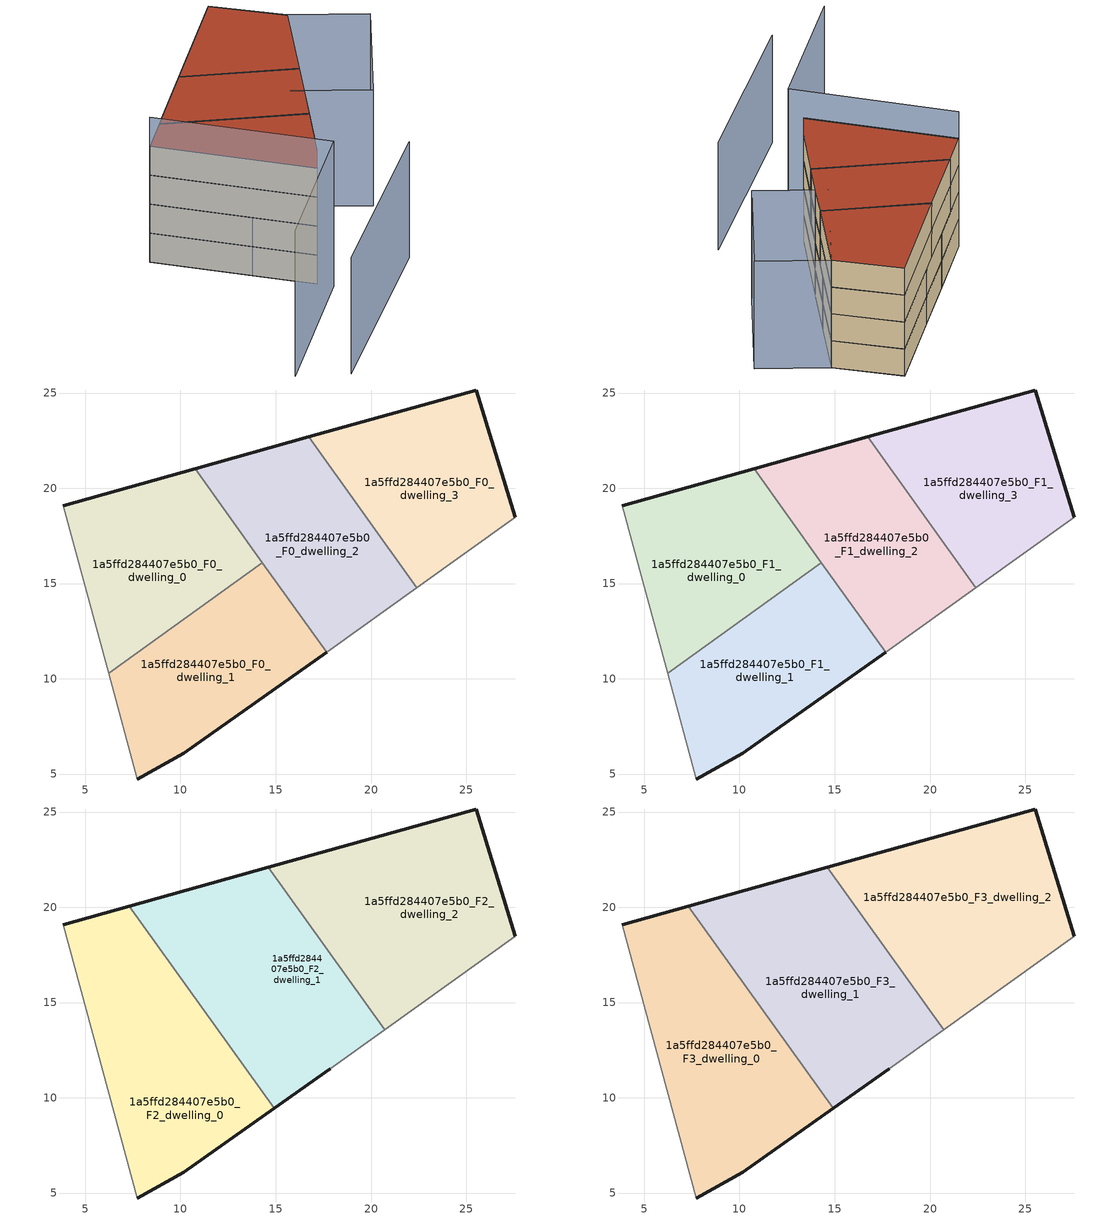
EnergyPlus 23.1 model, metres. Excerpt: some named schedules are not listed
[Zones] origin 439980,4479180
1a5ffd284407e5b0_F0_dwelling_0
 floor ground (EU_floor_Construction): 14.3,16.09 10.76,21.02 3.84,19.08 6.22,10.3 z0
 wall outside (EU_wall_Construction): 3.84,19.08 10.76,21.02 z0:3
 wall to 1a5ffd284407e5b0_F0_dwelling_1 (EU_wall_Construction): 14.3,16.09 6.22,10.3 z0:3
 wall adiabatic (EU_wall_Construction): 6.22,10.3 3.84,19.08 z0:3
 wall to 1a5ffd284407e5b0_F0_dwelling_2 (EU_wall_Construction): 10.76,21.02 14.3,16.09 z0:3
1a5ffd284407e5b0_F0_dwelling_1
 floor ground (EU_floor_Construction): 17.67,11.39 14.3,16.09 6.22,10.3 7.73,4.74 10.18,6.09 z0
 wall outside (EU_wall_Construction): 17.67,11.39 10.18,6.09 7.73,4.74 z0:3
 wall adiabatic (EU_wall_Construction): 7.73,4.74 6.22,10.3 z0:3
 wall to 1a5ffd284407e5b0_F0_dwelling_2 (EU_wall_Construction): 14.3,16.09 17.67,11.39 z0:3
1a5ffd284407e5b0_F0_dwelling_2
 floor ground (EU_floor_Construction): 22.4,14.78 16.72,22.69 10.76,21.02 17.67,11.39 17.86,11.52 z0
 wall outside (EU_wall_Construction): 10.76,21.02 16.72,22.69 z0:3
 wall adiabatic (EU_wall_Construction): 22.4,14.78 17.86,11.52 17.67,11.39 z0:3
 wall to 1a5ffd284407e5b0_F0_dwelling_3 (EU_wall_Construction): 16.72,22.69 22.4,14.78 z0:3
1a5ffd284407e5b0_F0_dwelling_3
 floor ground (EU_floor_Construction): 27.57,18.48 25.51,25.16 16.72,22.69 22.4,14.78 z0
 wall outside (EU_wall_Construction): 16.72,22.69 25.51,25.16 27.57,18.48 z0:3
 wall adiabatic (EU_wall_Construction): 27.57,18.48 22.4,14.78 z0:3
1a5ffd284407e5b0_F1_dwelling_0
 floor to 1a5ffd284407e5b0_F0_dwelling_0 (EU_floor_Construction): 14.3,16.09 10.76,21.02 3.84,19.08 6.22,10.3 z3
 wall outside (EU_wall_Construction): 3.84,19.08 10.76,21.02 z3:6
 wall to 1a5ffd284407e5b0_F1_dwelling_1 (EU_wall_Construction): 14.3,16.09 6.22,10.3 z3:6
 wall adiabatic (EU_wall_Construction): 6.22,10.3 3.84,19.08 z3:6
 wall to 1a5ffd284407e5b0_F1_dwelling_2 (EU_wall_Construction): 10.76,21.02 14.3,16.09 z3:6
1a5ffd284407e5b0_F1_dwelling_1
 floor to 1a5ffd284407e5b0_F0_dwelling_1 (EU_floor_Construction): 17.67,11.39 14.3,16.09 6.22,10.3 7.73,4.74 10.18,6.09 z3
 wall outside (EU_wall_Construction): 17.67,11.39 10.18,6.09 7.73,4.74 z3:6
 wall adiabatic (EU_wall_Construction): 7.73,4.74 6.22,10.3 z3:6
 wall to 1a5ffd284407e5b0_F1_dwelling_2 (EU_wall_Construction): 14.3,16.09 17.67,11.39 z3:6
1a5ffd284407e5b0_F1_dwelling_2
 floor to 1a5ffd284407e5b0_F0_dwelling_2 (EU_floor_Construction): 22.4,14.78 16.72,22.69 10.76,21.02 17.67,11.39 17.86,11.52 z3
 wall outside (EU_wall_Construction): 10.76,21.02 16.72,22.69 z3:6
 wall adiabatic (EU_wall_Construction): 22.4,14.78 17.86,11.52 17.67,11.39 z3:6
 wall to 1a5ffd284407e5b0_F1_dwelling_3 (EU_wall_Construction): 16.72,22.69 22.4,14.78 z3:6
1a5ffd284407e5b0_F1_dwelling_3
 floor to 1a5ffd284407e5b0_F0_dwelling_3 (EU_floor_Construction): 27.57,18.48 25.51,25.16 16.72,22.69 22.4,14.78 z3
 wall outside (EU_wall_Construction): 16.72,22.69 25.51,25.16 27.57,18.48 z3:6
 wall adiabatic (EU_wall_Construction): 27.57,18.48 22.4,14.78 z3:6
1a5ffd284407e5b0_F2_dwelling_0
 floor to 1a5ffd284407e5b0_F1_dwelling_0 (EU_floor_Construction): 11.57,14.13 7.32,20.05 3.84,19.08 6.22,10.3 z6
 floor to 1a5ffd284407e5b0_F1_dwelling_1 (EU_floor_Construction): 14.93,9.45 11.57,14.13 6.22,10.3 7.73,4.74 10.18,6.09 z6
 wall outside (EU_wall_Construction): 3.84,19.08 7.32,20.05 / 14.93,9.45 10.18,6.09 7.73,4.74 z6:9
 wall adiabatic (EU_wall_Construction): 7.73,4.74 3.84,19.08 z6:9
 wall to 1a5ffd284407e5b0_F2_dwelling_1 (EU_wall_Construction): 7.32,20.05 14.93,9.45 z6:9
1a5ffd284407e5b0_F2_dwelling_1
 floor to 1a5ffd284407e5b0_F1_dwelling_2 (EU_floor_Construction): 20.72,13.57 14.6,22.1 10.76,21.02 17.67,11.39 17.86,11.52 z6
 floor to 1a5ffd284407e5b0_F1_dwelling_0 (EU_floor_Construction): 14.3,16.09 10.76,21.02 7.32,20.05 11.57,14.13 z6
 floor to 1a5ffd284407e5b0_F1_dwelling_1 (EU_floor_Construction): 17.67,11.39 14.3,16.09 11.57,14.13 14.93,9.45 z6
 wall outside (EU_wall_Construction): 17.86,11.52 14.93,9.45 / 7.32,20.05 14.6,22.1 z6:9
 wall adiabatic (EU_wall_Construction): 20.72,13.57 17.86,11.52 z6:9
 wall to 1a5ffd284407e5b0_F2_dwelling_2 (EU_wall_Construction): 14.6,22.1 20.72,13.57 z6:9
1a5ffd284407e5b0_F2_dwelling_2
 floor to 1a5ffd284407e5b0_F1_dwelling_2 (EU_floor_Construction): 22.4,14.78 16.73,22.69 14.6,22.1 20.72,13.57 z6
 floor to 1a5ffd284407e5b0_F1_dwelling_3 (EU_floor_Construction): 27.57,18.48 25.51,25.16 16.73,22.69 22.4,14.78 z6
 wall outside (EU_wall_Construction): 14.6,22.1 25.51,25.16 27.57,18.48 z6:9
 wall adiabatic (EU_wall_Construction): 27.57,18.48 20.72,13.57 z6:9
1a5ffd284407e5b0_F3_dwelling_0
 floor to 1a5ffd284407e5b0_F2_dwelling_0 (EU_floor_Construction): 14.93,9.45 7.32,20.05 3.84,19.08 7.73,4.74 10.18,6.09 z9
 wall outside (EU_wall_Construction): 3.84,19.08 7.32,20.05 / 14.93,9.45 10.18,6.09 7.73,4.74 z9:12
 wall adiabatic (EU_wall_Construction): 7.73,4.74 3.84,19.08 z9:12
 wall to 1a5ffd284407e5b0_F3_dwelling_1 (EU_wall_Construction): 7.32,20.05 14.93,9.45 z9:12
 roof outside (EU_roof_Construction): 7.32,20.05 14.93,9.45 10.18,6.09 7.73,4.74 3.84,19.08 z12
1a5ffd284407e5b0_F3_dwelling_1
 floor to 1a5ffd284407e5b0_F2_dwelling_1 (EU_floor_Construction): 17.86,11.52 20.72,13.57 14.6,22.1 7.32,20.05 14.93,9.45 z9
 wall outside (EU_wall_Construction): 17.86,11.52 14.93,9.45 / 7.32,20.05 14.6,22.1 z9:12
 wall adiabatic (EU_wall_Construction): 20.72,13.57 17.86,11.52 z9:12
 wall to 1a5ffd284407e5b0_F3_dwelling_2 (EU_wall_Construction): 14.6,22.1 20.72,13.57 z9:12
 roof outside (EU_roof_Construction): 14.6,22.1 20.72,13.57 17.86,11.52 14.93,9.45 7.32,20.05 z12
1a5ffd284407e5b0_F3_dwelling_2
 floor to 1a5ffd284407e5b0_F2_dwelling_2 (EU_floor_Construction): 27.57,18.48 25.51,25.16 14.6,22.1 20.72,13.57 z9
 wall outside (EU_wall_Construction): 14.6,22.1 25.51,25.16 27.57,18.48 z9:12
 wall adiabatic (EU_wall_Construction): 27.57,18.48 20.72,13.57 z9:12
 roof outside (EU_roof_Construction): 25.51,25.16 27.57,18.48 20.72,13.57 14.6,22.1 z12
shading: -3.13,-4.51 15.15,-0.27 / 20.81,6.37 17.26,12.57 / 17.26,12.57 27.57,18.48 / 27.57,18.48 31.12,12.29 / 31.12,12.29 20.81,6.37 z0:12; 3.84,19.08 8.12,3.31 / 8.12,3.31 -5.78,-0.46 z0:15
[Building]
EU S2 Campaign: North Axis=0; Terrain=City; Solar Distribution=FullExterior
[Site:Location]
Madrid: Latitude=40.5; Longitude=-3.5; Time Zone=1; Elevation=609
[SizingPeriod:WeatherFileDays]
AnnualSizingPeriod: Begin Month=1; Begin Day of Month=1; End Month=12; End Day of Month=31; Day of Week for Start Day=Monday; Use Weather File Daylight Saving Period=No; Use Weather File Rain and Snow Indicators=No
[MATERIAL]
EU_InternalMass_Material: Roughness=MediumRough; Thickness=0.1; Conductivity=1; Density=1800; Specific Heat=900; Thermal Absorptance=0.9; Solar Absorptance=0.7; Visible Absorptance=0.7
[MATERIAL:NOMASS] Roughness=MediumRough; Thermal Absorptance=0.9; Solar Absorptance=0.7; Visible Absorptance=0.7
Name | Thermal Resistance
EU_wall_NoMass | 0.609216
EU_roof_NoMass | 0.513268
EU_floor_NoMass | 0.568163
[CONSTRUCTION]
EU_wall_Construction: EU_wall_NoMass
EU_roof_Construction: EU_roof_NoMass
EU_floor_Construction: EU_floor_NoMass
EU_InternalMass_Construction: EU_InternalMass_Material
[ZONE] Type=1; Multiplier=1; Ceiling Height=autocalculate; Floor Area=autocalculate; Part of Total Floor Area=Yes
Name | Volume
1a5ffd284407e5b0_F0_dwelling_0; 1a5ffd284407e5b0_F1_dwelling_0 | 188.528
1a5ffd284407e5b0_F2_dwelling_0; 1a5ffd284407e5b0_F3_dwelling_0 | 251.378
1a5ffd284407e5b0_F0_dwelling_1; 1a5ffd284407e5b0_F1_dwelling_1 | 188.532
1a5ffd284407e5b0_F2_dwelling_1; 1a5ffd284407e5b0_F3_dwelling_1 | 251.349
1a5ffd284407e5b0_F0_dwelling_2; 1a5ffd284407e5b0_F1_dwelling_2 | 188.533
1a5ffd284407e5b0_F2_dwelling_2; 1a5ffd284407e5b0_F3_dwelling_2 | 251.373
1a5ffd284407e5b0_F0_dwelling_3; 1a5ffd284407e5b0_F1_dwelling_3 | 188.521
[INTERNALMASS] Construction=EU_InternalMass_Construction
Name | Zone or ZoneList | Surface Area
1a5ffd284407e5b0_F0_dwelling_0_EU_InternalMass | 1a5ffd284407e5b0_F0_dwelling_0 | 62.842
1a5ffd284407e5b0_F0_dwelling_1_EU_InternalMass | 1a5ffd284407e5b0_F0_dwelling_1 | 62.8441
1a5ffd284407e5b0_F0_dwelling_2_EU_InternalMass | 1a5ffd284407e5b0_F0_dwelling_2 | 62.8443
1a5ffd284407e5b0_F0_dwelling_3_EU_InternalMass | 1a5ffd284407e5b0_F0_dwelling_3 | 62.8402
1a5ffd284407e5b0_F1_dwelling_0_EU_InternalMass | 1a5ffd284407e5b0_F1_dwelling_0 | 62.842
1a5ffd284407e5b0_F1_dwelling_1_EU_InternalMass | 1a5ffd284407e5b0_F1_dwelling_1 | 62.8441
1a5ffd284407e5b0_F1_dwelling_2_EU_InternalMass | 1a5ffd284407e5b0_F1_dwelling_2 | 62.8443
1a5ffd284407e5b0_F1_dwelling_3_EU_InternalMass | 1a5ffd284407e5b0_F1_dwelling_3 | 62.8402
1a5ffd284407e5b0_F2_dwelling_0_EU_InternalMass | 1a5ffd284407e5b0_F2_dwelling_0 | 83.7925
1a5ffd284407e5b0_F2_dwelling_1_EU_InternalMass | 1a5ffd284407e5b0_F2_dwelling_1 | 83.7831
1a5ffd284407e5b0_F2_dwelling_2_EU_InternalMass | 1a5ffd284407e5b0_F2_dwelling_2 | 83.7911
1a5ffd284407e5b0_F3_dwelling_0_EU_InternalMass | 1a5ffd284407e5b0_F3_dwelling_0 | 83.7925
1a5ffd284407e5b0_F3_dwelling_1_EU_InternalMass | 1a5ffd284407e5b0_F3_dwelling_1 | 83.7831
1a5ffd284407e5b0_F3_dwelling_2_EU_InternalMass | 1a5ffd284407e5b0_F3_dwelling_2 | 83.7911
[OTHEREQUIPMENT] Fuel Type=Electricity; Design Level Calculation Method=Watts/Area; Power per Zone Floor Area=1; Fraction Latent=0; Fraction Radiant=0; Fraction Lost=0; Carbon Dioxide Generation Rate=0; EndUse Subcategory=EU_Step8_InternalGains
Name | Zone or ZoneList or Space or SpaceList | Schedule
EU_Step8_InternalGain_1a5ffd284407e5b0_F0_dwelling_0_f000 | 1a5ffd284407e5b0_F0_dwelling_0 | EU_Step8_GainSchedule_1a5ffd284407e5b0_F0_dwelling_0_f000
EU_Step8_InternalGain_1a5ffd284407e5b0_F0_dwelling_1_f000 | 1a5ffd284407e5b0_F0_dwelling_1 | EU_Step8_GainSchedule_1a5ffd284407e5b0_F0_dwelling_1_f000
EU_Step8_InternalGain_1a5ffd284407e5b0_F0_dwelling_2_f000 | 1a5ffd284407e5b0_F0_dwelling_2 | EU_Step8_GainSchedule_1a5ffd284407e5b0_F0_dwelling_2_f000
EU_Step8_InternalGain_1a5ffd284407e5b0_F0_dwelling_3_f000 | 1a5ffd284407e5b0_F0_dwelling_3 | EU_Step8_GainSchedule_1a5ffd284407e5b0_F0_dwelling_3_f000
EU_Step8_InternalGain_1a5ffd284407e5b0_F1_dwelling_0_f000 | 1a5ffd284407e5b0_F1_dwelling_0 | EU_Step8_GainSchedule_1a5ffd284407e5b0_F1_dwelling_0_f000
EU_Step8_InternalGain_1a5ffd284407e5b0_F1_dwelling_1_f000 | 1a5ffd284407e5b0_F1_dwelling_1 | EU_Step8_GainSchedule_1a5ffd284407e5b0_F1_dwelling_1_f000
EU_Step8_InternalGain_1a5ffd284407e5b0_F1_dwelling_2_f000 | 1a5ffd284407e5b0_F1_dwelling_2 | EU_Step8_GainSchedule_1a5ffd284407e5b0_F1_dwelling_2_f000
EU_Step8_InternalGain_1a5ffd284407e5b0_F1_dwelling_3_f000 | 1a5ffd284407e5b0_F1_dwelling_3 | EU_Step8_GainSchedule_1a5ffd284407e5b0_F1_dwelling_3_f000
EU_Step8_InternalGain_1a5ffd284407e5b0_F2_dwelling_0_f000 | 1a5ffd284407e5b0_F2_dwelling_0 | EU_Step8_GainSchedule_1a5ffd284407e5b0_F2_dwelling_0_f000
EU_Step8_InternalGain_1a5ffd284407e5b0_F2_dwelling_1_f000 | 1a5ffd284407e5b0_F2_dwelling_1 | EU_Step8_GainSchedule_1a5ffd284407e5b0_F2_dwelling_1_f000
EU_Step8_InternalGain_1a5ffd284407e5b0_F2_dwelling_2_f000 | 1a5ffd284407e5b0_F2_dwelling_2 | EU_Step8_GainSchedule_1a5ffd284407e5b0_F2_dwelling_2_f000
EU_Step8_InternalGain_1a5ffd284407e5b0_F3_dwelling_0_f000 | 1a5ffd284407e5b0_F3_dwelling_0 | EU_Step8_GainSchedule_1a5ffd284407e5b0_F3_dwelling_0_f000
EU_Step8_InternalGain_1a5ffd284407e5b0_F3_dwelling_1_f000 | 1a5ffd284407e5b0_F3_dwelling_1 | EU_Step8_GainSchedule_1a5ffd284407e5b0_F3_dwelling_1_f000
EU_Step8_InternalGain_1a5ffd284407e5b0_F3_dwelling_2_f000 | 1a5ffd284407e5b0_F3_dwelling_2 | EU_Step8_GainSchedule_1a5ffd284407e5b0_F3_dwelling_2_f000
[ZONEVENTILATION:DESIGNFLOWRATE] Schedule=EU_AlwaysOn; Design Flow Rate Calculation Method=AirChanges/Hour; Air Changes per Hour=0.752966; Ventilation Type=Natural; Fan Pressure Rise=0; Fan Total Efficiency=1; Constant Term Coefficient=1; Temperature Term Coefficient=0; Velocity Term Coefficient=0; Velocity Squared Term Coefficient=0; Minimum Indoor Temperature=-100; Maximum Indoor Temperature=100; Delta Temperature=-100; Minimum Outdoor Temperature=-100; Maximum Outdoor Temperature=100; Maximum Wind Speed=40
Name | Zone or ZoneList or Space or SpaceList
EU_ConstantAir_1a5ffd284407e5b0_F0_dwelling_0 | 1a5ffd284407e5b0_F0_dwelling_0
EU_ConstantAir_1a5ffd284407e5b0_F0_dwelling_1 | 1a5ffd284407e5b0_F0_dwelling_1
EU_ConstantAir_1a5ffd284407e5b0_F0_dwelling_2 | 1a5ffd284407e5b0_F0_dwelling_2
EU_ConstantAir_1a5ffd284407e5b0_F0_dwelling_3 | 1a5ffd284407e5b0_F0_dwelling_3
EU_ConstantAir_1a5ffd284407e5b0_F1_dwelling_0 | 1a5ffd284407e5b0_F1_dwelling_0
EU_ConstantAir_1a5ffd284407e5b0_F1_dwelling_1 | 1a5ffd284407e5b0_F1_dwelling_1
EU_ConstantAir_1a5ffd284407e5b0_F1_dwelling_2 | 1a5ffd284407e5b0_F1_dwelling_2
EU_ConstantAir_1a5ffd284407e5b0_F1_dwelling_3 | 1a5ffd284407e5b0_F1_dwelling_3
EU_ConstantAir_1a5ffd284407e5b0_F2_dwelling_0 | 1a5ffd284407e5b0_F2_dwelling_0
EU_ConstantAir_1a5ffd284407e5b0_F2_dwelling_1 | 1a5ffd284407e5b0_F2_dwelling_1
EU_ConstantAir_1a5ffd284407e5b0_F2_dwelling_2 | 1a5ffd284407e5b0_F2_dwelling_2
EU_ConstantAir_1a5ffd284407e5b0_F3_dwelling_0 | 1a5ffd284407e5b0_F3_dwelling_0
EU_ConstantAir_1a5ffd284407e5b0_F3_dwelling_1 | 1a5ffd284407e5b0_F3_dwelling_1
EU_ConstantAir_1a5ffd284407e5b0_F3_dwelling_2 | 1a5ffd284407e5b0_F3_dwelling_2
[HVACTEMPLATE:THERMOSTAT] Constant Heating Setpoint=20; Constant Cooling Setpoint=50
EU_HeatOnly_1a5ffd284407e5b0_F0_dwelling_0; EU_HeatOnly_1a5ffd284407e5b0_F0_dwelling_1; EU_HeatOnly_1a5ffd284407e5b0_F0_dwelling_2; EU_HeatOnly_1a5ffd284407e5b0_F0_dwelling_3; EU_HeatOnly_1a5ffd284407e5b0_F1_dwelling_0; EU_HeatOnly_1a5ffd284407e5b0_F1_dwelling_1; EU_HeatOnly_1a5ffd284407e5b0_F1_dwelling_2; EU_HeatOnly_1a5ffd284407e5b0_F1_dwelling_3; EU_HeatOnly_1a5ffd284407e5b0_F2_dwelling_0; EU_HeatOnly_1a5ffd284407e5b0_F2_dwelling_1; EU_HeatOnly_1a5ffd284407e5b0_F2_dwelling_2; EU_HeatOnly_1a5ffd284407e5b0_F3_dwelling_0; EU_HeatOnly_1a5ffd284407e5b0_F3_dwelling_1; EU_HeatOnly_1a5ffd284407e5b0_F3_dwelling_2
[HVACTEMPLATE:ZONE:IDEALLOADSAIRSYSTEM] System Availability Schedule=EU_AlwaysOn; Maximum Heating Supply Air Temperature=50; Minimum Cooling Supply Air Temperature=13; Maximum Heating Supply Air Humidity Ratio=0.0156; Minimum Cooling Supply Air Humidity Ratio=0.0077; Heating Limit=NoLimit; Cooling Limit=NoLimit; Heating Availability Schedule=EU_AlwaysOn; Cooling Availability Schedule=EU_CoolingOff; Dehumidification Control Type=ConstantSensibleHeatRatio; Cooling Sensible Heat Ratio=0.7; Dehumidification Setpoint=60; Humidification Control Type=None; Humidification Setpoint=30; Outdoor Air Method=None; Outdoor Air Flow Rate per Person=0.00944; Outdoor Air Flow Rate per Zone Floor Area=0; Outdoor Air Flow Rate per Zone=0; Demand Controlled Ventilation Type=None; Outdoor Air Economizer Type=NoEconomizer; Heat Recovery Type=None; Sensible Heat Recovery Effectiveness=0.7; Latent Heat Recovery Effectiveness=0.65
Name | Template Thermostat
1a5ffd284407e5b0_F0_dwelling_0 | EU_HeatOnly_1a5ffd284407e5b0_F0_dwelling_0
1a5ffd284407e5b0_F0_dwelling_1 | EU_HeatOnly_1a5ffd284407e5b0_F0_dwelling_1
1a5ffd284407e5b0_F0_dwelling_2 | EU_HeatOnly_1a5ffd284407e5b0_F0_dwelling_2
1a5ffd284407e5b0_F0_dwelling_3 | EU_HeatOnly_1a5ffd284407e5b0_F0_dwelling_3
1a5ffd284407e5b0_F1_dwelling_0 | EU_HeatOnly_1a5ffd284407e5b0_F1_dwelling_0
1a5ffd284407e5b0_F1_dwelling_1 | EU_HeatOnly_1a5ffd284407e5b0_F1_dwelling_1
1a5ffd284407e5b0_F1_dwelling_2 | EU_HeatOnly_1a5ffd284407e5b0_F1_dwelling_2
1a5ffd284407e5b0_F1_dwelling_3 | EU_HeatOnly_1a5ffd284407e5b0_F1_dwelling_3
1a5ffd284407e5b0_F2_dwelling_0 | EU_HeatOnly_1a5ffd284407e5b0_F2_dwelling_0
1a5ffd284407e5b0_F2_dwelling_1 | EU_HeatOnly_1a5ffd284407e5b0_F2_dwelling_1
1a5ffd284407e5b0_F2_dwelling_2 | EU_HeatOnly_1a5ffd284407e5b0_F2_dwelling_2
1a5ffd284407e5b0_F3_dwelling_0 | EU_HeatOnly_1a5ffd284407e5b0_F3_dwelling_0
1a5ffd284407e5b0_F3_dwelling_1 | EU_HeatOnly_1a5ffd284407e5b0_F3_dwelling_1
1a5ffd284407e5b0_F3_dwelling_2 | EU_HeatOnly_1a5ffd284407e5b0_F3_dwelling_2
[SIZING:ZONE] Zone Cooling Design Supply Air Temperature Input Method=SupplyAirTemperature; Zone Cooling Design Supply Air Temperature=13; Zone Heating Design Supply Air Temperature Input Method=SupplyAirTemperature; Zone Heating Design Supply Air Temperature=50; Zone Cooling Design Supply Air Humidity Ratio=0.008; Zone Heating Design Supply Air Humidity Ratio=0.008; Cooling Design Air Flow Method=DesignDay; Cooling Design Air Flow Rate=0; Cooling Minimum Air Flow per Zone Floor Area=0.000762; Cooling Minimum Air Flow=0; Cooling Minimum Air Flow Fraction=0.2; Heating Design Air Flow Method=DesignDay; Heating Design Air Flow Rate=0; Heating Maximum Air Flow per Zone Floor Area=0.002032; Heating Maximum Air Flow=0.141576; Heating Maximum Air Flow Fraction=0.3; Account for Dedicated Outdoor Air System=No; Dedicated Outdoor Air System Control Strategy=NeutralSupplyAir; Dedicated Outdoor Air Low Setpoint Temperature for Design=autosize; Dedicated Outdoor Air High Setpoint Temperature for Design=autosize; Zone Load Sizing Method=Sensible Load Only No Latent Load; Zone Latent Cooling Design Supply Air Humidity Ratio Input Method=HumidityRatioDifference; Zone Cooling Design Supply Air Humidity Ratio Difference=0.005; Zone Latent Heating Design Supply Air Humidity Ratio Input Method=HumidityRatioDifference; Zone Humidification Design Supply Air Humidity Ratio Difference=0.005
1a5ffd284407e5b0_F0_dwelling_0; 1a5ffd284407e5b0_F0_dwelling_1; 1a5ffd284407e5b0_F0_dwelling_2; 1a5ffd284407e5b0_F0_dwelling_3; 1a5ffd284407e5b0_F1_dwelling_0; 1a5ffd284407e5b0_F1_dwelling_1; 1a5ffd284407e5b0_F1_dwelling_2; 1a5ffd284407e5b0_F1_dwelling_3; 1a5ffd284407e5b0_F2_dwelling_0; 1a5ffd284407e5b0_F2_dwelling_1; 1a5ffd284407e5b0_F2_dwelling_2; 1a5ffd284407e5b0_F3_dwelling_0; 1a5ffd284407e5b0_F3_dwelling_1; 1a5ffd284407e5b0_F3_dwelling_2
[SCHEDULE:FILE] Column Number=1; Rows to Skip at Top=0; Number of Hours of Data=8760; Column Separator=Comma; Interpolate to Timestep=No; Minutes per Item=60; Adjust Schedule for Daylight Savings=Yes
Name | File
EU_Step8_GainSchedule_1a5ffd284407e5b0_F0_dwelling_0_f000 | ../../schedules/1a5ffd284407e5b0/1a5ffd284407e5b0_F0_dwelling_0_f000_gain.csv
EU_Step8_GainSchedule_1a5ffd284407e5b0_F0_dwelling_1_f000 | ../../schedules/1a5ffd284407e5b0/1a5ffd284407e5b0_F0_dwelling_1_f000_gain.csv
